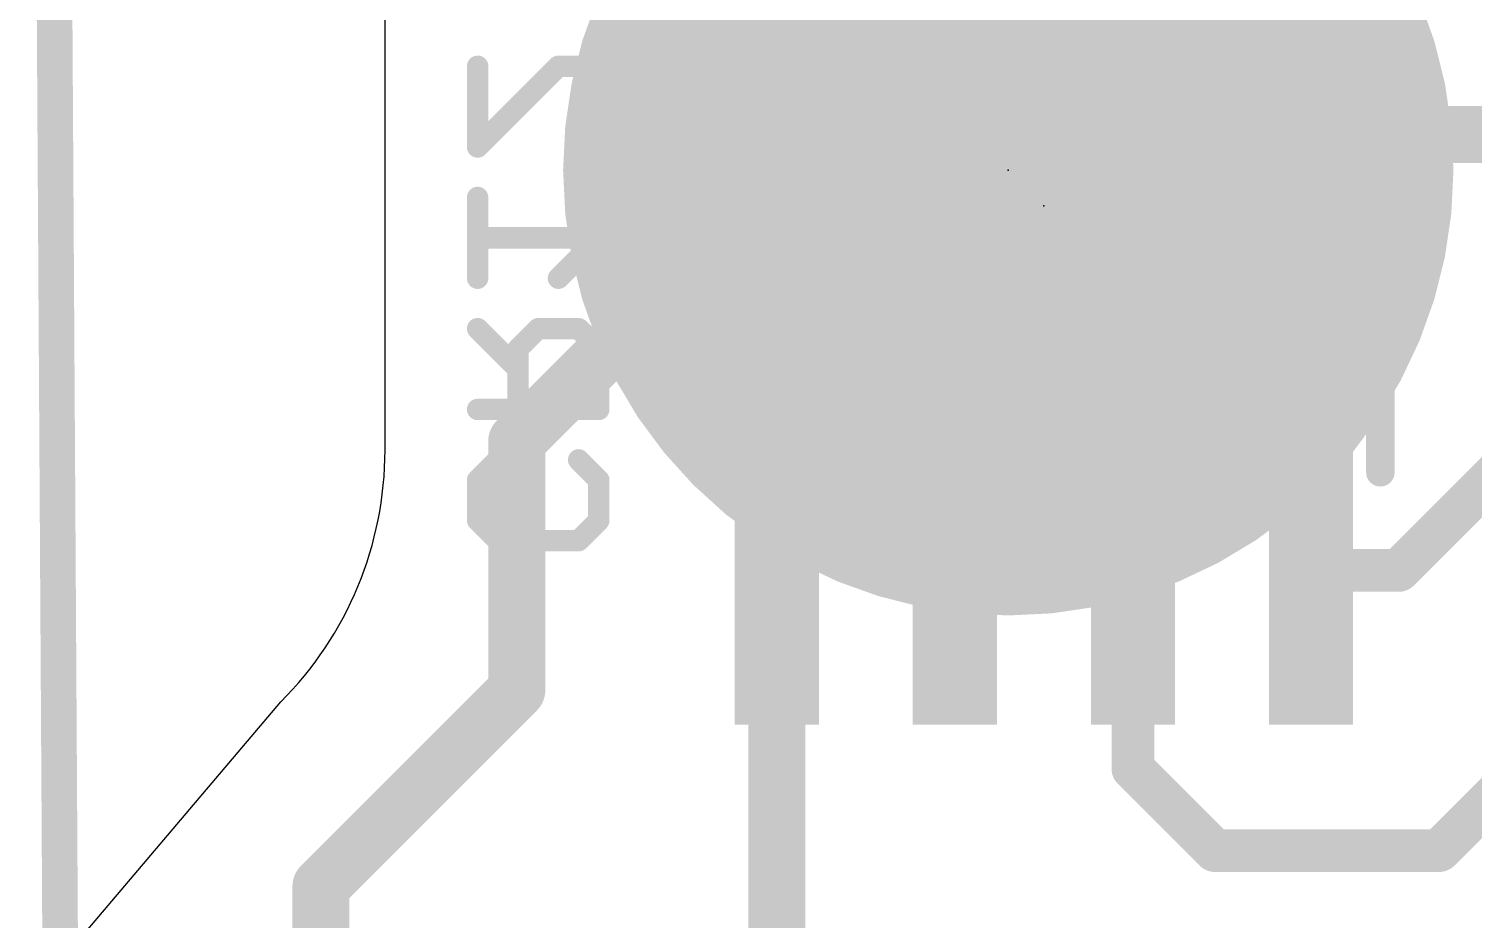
# Model space of a CAD drawing. Extents: x -0.3 to 20.4, y 0 to 21.5.
# Drawn here: x -0.3 to 10, y 5.48 to 11.83 of the extents above; entities that cross this region are included whole.
import ezdxf

# ---------------------------------------------------------------- set-up
doc = ezdxf.new("R2010")
doc.units = 0
for name, color, linetype in [('1', 12, 'CONTINUOUS'), ('16', 132, 'CONTINUOUS'), ('18', 110, 'CONTINUOUS'), ('20', 53, 'CONTINUOUS'), ('22', 253, 'CONTINUOUS'), ('23', 53, 'CONTINUOUS'), ('24', 53, 'CONTINUOUS')]:
    doc.layers.add(name, color=color, linetype=linetype)

# ---------------------------------------------------------------- blocks, each defined once
blk = doc.blocks.new('PIE')
at = {"const_width": 0.5}
blk.add_lwpolyline([(0, -0.25, 1), (0, 0.25, 1), (0, -0.25)], format="xyb", dxfattribs=at)
blk = doc.blocks.new('RECT')
blk.add_solid([(-0.5, -0.5), (0.5, -0.5), (-0.5, 0.5), (0.5, 0.5)])
blk = doc.blocks.new('ROUNDV')
at = {"const_width": 0.5}
blk.add_lwpolyline([(0, -0.25, 1), (0, 0.25, 1), (0, -0.25)], format="xyb", dxfattribs=at)

msp = doc.modelspace()

# ---------------------------------------------------------------- linework, layer by layer
at = {"layer": '1', "const_width": 0.4064}
msp.add_lwpolyline([(6.6802, 10.8204), (6.1722, 10.8204)], dxfattribs=at)
at = {"layer": '1', "const_width": 0.2032}
for points in [[(6.1722, 10.922, 1), (6.1722, 10.7188)], [(6.6802, 10.7188, 1), (6.6802, 10.922)]]:
    msp.add_lwpolyline(points, format="xyb", dxfattribs=at)
at = {"layer": '16'}
for points, const_width in [([(-0.1778, 21.3614), (-0.0508, 0.127)], 0.254), ([(6.2992, 9.6774), (7.6962, 11.0744)], 0.4064), ([(7.6962, 11.0744), (10.3632, 11.0744)], 0.4064), ([(9.465, 7.9664), (11.938, 10.4394)], 0.3048), ([(3.9624, 9.6774), (3.175, 8.89)], 0.4064), ([(6.2992, 9.6774), (3.9624, 9.6774)], 0.4064), ([(3.175, 8.89), (3.175, 7.112)], 0.4064), ([(5.0292, 7.9664), (5.0292, 4.7142)], 0.4064), ([(7.5692, 7.9664), (7.5692, 6.5532)], 0.3048), ([(8.8392, 7.9664), (9.465, 7.9664)], 0.3048), ([(9.7536, 5.969), (11.7094, 7.9248)], 0.3048), ([(3.175, 7.112), (1.778, 5.715)], 0.4064), ([(7.5692, 6.5532), (8.1534, 5.969)], 0.3048), ([(8.1534, 5.969), (9.7536, 5.969)], 0.3048), ([(1.778, 5.715), (1.778, 5.019)], 0.4064)]:
    msp.add_lwpolyline(points, dxfattribs=dict(at, const_width=const_width))
for points, const_width in [([(7.6962, 11.176, 1), (7.6962, 10.9728)], 0.2032), ([(7.768, 11.0026, 1), (7.6244, 11.1462)], 0.2032), ([(3.9624, 9.779, 1), (3.9624, 9.5758)], 0.2032), ([(4.0342, 9.6056, 1), (3.8906, 9.7492)], 0.2032), ([(6.2274, 9.7492, 1), (6.371, 9.6056)], 0.2032), ([(6.2992, 9.5758, 1), (6.2992, 9.779)], 0.2032), ([(3.2766, 8.89, 1), (3.0734, 8.89)], 0.2032), ([(3.1032, 8.9618, 1), (3.2468, 8.8182)], 0.2032), ([(5.1308, 7.9664, 1), (4.9276, 7.9664)], 0.2032), ([(7.6454, 7.9664, 1), (7.493, 7.9664)], 0.1524), ([(8.8392, 8.0426, 1), (8.8392, 7.8902)], 0.1524), ([(9.4111, 8.0203, 1), (9.5189, 7.9125)], 0.1524), ([(9.465, 7.8902, 1), (9.465, 8.0426)], 0.1524), ([(3.2468, 7.0402, 1), (3.1032, 7.1838)], 0.2032), ([(3.0734, 7.112, 1), (3.2766, 7.112)], 0.2032), ([(7.6231, 6.6071, 1), (7.5153, 6.4993)], 0.1524), ([(7.493, 6.5532, 1), (7.6454, 6.5532)], 0.1524), ([(8.1534, 6.0452, 1), (8.1534, 5.8928)], 0.1524), ([(8.0995, 5.9151, 1), (8.2073, 6.0229)], 0.1524), ([(9.6997, 6.0229, 1), (9.8075, 5.9151)], 0.1524), ([(9.7536, 5.8928, 1), (9.7536, 6.0452)], 0.1524), ([(1.8796, 5.715, 1), (1.6764, 5.715)], 0.2032), ([(1.7062, 5.7868, 1), (1.8498, 5.6432)], 0.2032)]:
    msp.add_lwpolyline(points, format="xyb", dxfattribs=dict(at, const_width=const_width))
at = {"layer": '20'}
for p, q in [((2.2352, 8.8245), (2.2352, 12.8163)), ((0.0762, 5.3594), (1.4912, 7.0285))]:
    msp.add_line(p, q, dxfattribs=at)
msp.add_arc((-0.3048, 8.8245), 2.54, 315, 0, dxfattribs=at)
at = {"layer": '22'}
for points, const_width in [([(4.5342, 12.4664), (4.5342, 8.6664)], 0.2032), ([(9.3342, 8.6664), (9.3342, 12.4664)], 0.2032), ([(2.8956, 11.5616), (2.8956, 10.9854)], 0.1524), ([(2.8956, 10.9854), (3.4718, 11.5616)], 0.1524), ([(3.4718, 11.5616), (3.6159, 11.5616)], 0.1524), ([(3.6159, 11.5616), (3.7599, 11.4175)], 0.1524), ([(3.7599, 11.4175), (3.7599, 11.1294)], 0.1524), ([(3.7599, 11.1294), (3.6159, 10.9854)], 0.1524), ([(2.8956, 10.0498), (2.8956, 10.6261)], 0.1524), ([(3.7599, 10.338), (2.8956, 10.338)], 0.1524), ([(3.4718, 10.0498), (3.7599, 10.338)], 0.1524), ([(3.1837, 9.4024), (2.8956, 9.6905)], 0.1524), ([(3.3278, 9.6905), (3.1837, 9.5465)], 0.1524), ([(3.6159, 9.6905), (3.3278, 9.6905)], 0.1524), ([(3.7599, 9.5465), (3.6159, 9.6905)], 0.1524), ([(3.1837, 9.5465), (3.1837, 9.1143)], 0.1524), ([(3.7599, 9.1143), (3.7599, 9.5465)], 0.1524), ([(2.8956, 9.1143), (3.7599, 9.1143)], 0.1524), ([(2.8956, 8.611), (3.0397, 8.755)], 0.1524), ([(3.6159, 8.755), (3.7599, 8.611)], 0.1524), ([(2.8956, 8.3229), (2.8956, 8.611)], 0.1524), ([(3.7599, 8.611), (3.7599, 8.3229)], 0.1524), ([(3.0397, 8.1788), (2.8956, 8.3229)], 0.1524), ([(3.7599, 8.3229), (3.6159, 8.1788)], 0.1524), ([(3.6159, 8.1788), (3.0397, 8.1788)], 0.1524)]:
    msp.add_lwpolyline(points, dxfattribs=dict(at, const_width=const_width))
for points, const_width in [([(5.0038, 11.2014, 1), (5.0038, 11.7094, 1), (5.0038, 11.2014)], 0.2032), ([(2.9337, 11.5616, 1), (2.8575, 11.5616)], 0.0762), ([(3.4718, 11.5997, 1), (3.4718, 11.5235)], 0.0762), ([(3.4988, 11.5346, 1), (3.4449, 11.5885)], 0.0762), ([(3.6428, 11.5885, 1), (3.5889, 11.5346)], 0.0762), ([(3.6159, 11.5235, 1), (3.6159, 11.5997)], 0.0762), ([(3.798, 11.4175, 1), (3.7218, 11.4175)], 0.0762), ([(3.733, 11.3906, 1), (3.7869, 11.4445)], 0.0762), ([(3.7218, 11.1294, 1), (3.798, 11.1294)], 0.0762), ([(3.7869, 11.1025, 1), (3.733, 11.1564)], 0.0762), ([(2.8687, 11.0123, 1), (2.9225, 10.9584)], 0.0762), ([(2.8575, 10.9854, 1), (2.9337, 10.9854)], 0.0762), ([(3.5889, 11.0123, 1), (3.6428, 10.9584)], 0.0762), ([(2.9337, 10.6261, 1), (2.8575, 10.6261)], 0.0762), ([(2.8956, 10.3761, 1), (2.8956, 10.2999)], 0.0762), ([(3.7869, 10.311, 1), (3.733, 10.3649)], 0.0762), ([(3.7599, 10.2999, 1), (3.7599, 10.3761)], 0.0762), ([(3.4449, 10.0768, 1), (3.4988, 10.0229)], 0.0762), ([(2.8575, 10.0498, 1), (2.9337, 10.0498)], 0.0762), ([(2.9225, 9.7175, 1), (2.8687, 9.6636)], 0.0762), ([(3.3278, 9.7286, 1), (3.3278, 9.6524)], 0.0762), ([(3.3547, 9.6636, 1), (3.3008, 9.7175)], 0.0762), ([(3.6428, 9.7175, 1), (3.5889, 9.6636)], 0.0762), ([(3.6159, 9.6524, 1), (3.6159, 9.7286)], 0.0762), ([(3.2218, 9.5465, 1), (3.1456, 9.5465)], 0.0762), ([(3.1568, 9.5734, 1), (3.2107, 9.5195)], 0.0762), ([(3.798, 9.5465, 1), (3.7218, 9.5465)], 0.0762), ([(3.733, 9.5195, 1), (3.7869, 9.5734)], 0.0762), ([(3.1568, 9.3755, 1), (3.2107, 9.4294)], 0.0762), ([(2.8956, 9.1524, 1), (2.8956, 9.0762)], 0.0762), ([(3.7599, 9.0762, 1), (3.7599, 9.1524)], 0.0762), ([(3.1456, 9.1143, 1), (3.2218, 9.1143)], 0.0762), ([(3.7218, 9.1143, 1), (3.798, 9.1143)], 0.0762), ([(3.0666, 8.7281, 1), (3.0127, 8.782)], 0.0762), ([(3.6428, 8.782, 1), (3.5889, 8.7281)], 0.0762), ([(2.9337, 8.611, 1), (2.8575, 8.611)], 0.0762), ([(2.8687, 8.6379, 1), (2.9225, 8.584)], 0.0762), ([(3.798, 8.611, 1), (3.7218, 8.611)], 0.0762), ([(3.733, 8.584, 1), (3.7869, 8.6379)], 0.0762), ([(4.4834, 8.6664, 1), (4.585, 8.6664)], 0.1016), ([(9.2834, 8.6664, 1), (9.385, 8.6664)], 0.1016), ([(2.9225, 8.3498, 1), (2.8687, 8.2959)], 0.0762), ([(2.8575, 8.3229, 1), (2.9337, 8.3229)], 0.0762), ([(3.7218, 8.3229, 1), (3.798, 8.3229)], 0.0762), ([(3.7869, 8.2959, 1), (3.733, 8.3498)], 0.0762), ([(3.0397, 8.2169, 1), (3.0397, 8.1407)], 0.0762), ([(3.0127, 8.1519, 1), (3.0666, 8.2057)], 0.0762), ([(3.5889, 8.2057, 1), (3.6428, 8.1519)], 0.0762), ([(3.6159, 8.1407, 1), (3.6159, 8.2169)], 0.0762)]:
    msp.add_lwpolyline(points, format="xyb", dxfattribs=dict(at, const_width=const_width))
at = {"layer": '23'}
msp.add_point((6.6802, 10.8204), dxfattribs=at)
at = {"layer": '24'}
msp.add_point((6.9342, 10.5664), dxfattribs=at)

# ---------------------------------------------------------------- block references
at = {"layer": '1', "xscale": 6.35, "yscale": 6.35}
msp.add_blockref('PIE', (6.6802, 10.8204), dxfattribs=at)
at = {"layer": '16', "xscale": 0.6, "yscale": 2.2}
for p in [(5.0292, 7.9664), (6.2992, 7.9664), (7.5692, 7.9664), (8.8392, 7.9664)]:
    msp.add_blockref('RECT', p, dxfattribs=at)
at = {"layer": '18', "xscale": 0.9064, "yscale": 0.9064}
msp.add_blockref('ROUNDV', (6.1722, 10.8204), dxfattribs=at)
msp.add_blockref('ROUNDV', (6.1722, 10.8204), dxfattribs=at)

doc.saveas('drawing.dxf')
